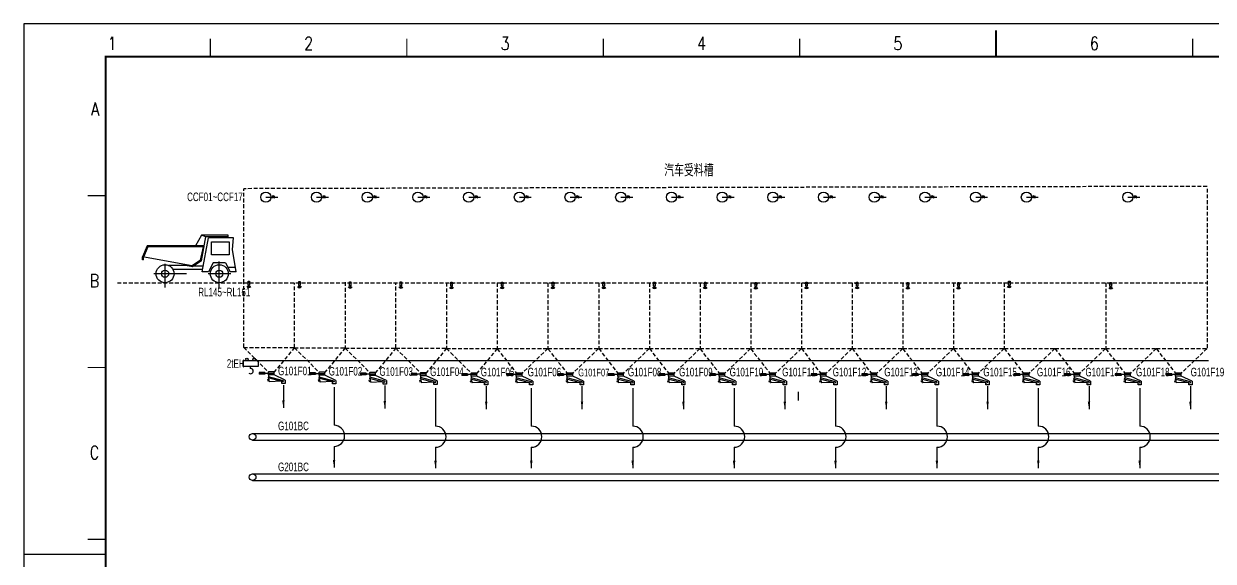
# Model space of a CAD drawing. Extents: x 5264479 to 5898079, y 1841784 to 2289784.
# Drawn here: x 5264479 to 5652008, y 2114662 to 2289784 of the extents above; entities that cross this region are included whole.
import ezdxf
from ezdxf.enums import TextEntityAlignment as Align

# ---------------------------------------------------------------- set-up
doc = ezdxf.new("R2010")
doc.units = 0
doc.header["$LTSCALE"] = 1250
doc.linetypes.add('D-H', pattern=[12.5, 10, -1, 0.5, -1])
doc.linetypes.add('DASHED', pattern=[0.75, 0.5, -0.25])
for name, color, linetype in [('CH-C', 3, 'CONTINUOUS'), ('CH-C2', 3, 'CONTINUOUS'), ('CH-SH', 1, 'CONTINUOUS'), ('D-H', 7, 'D-H'), ('TK', 7, 'CONTINUOUS'), ('X-SH', 4, 'CONTINUOUS')]:
    doc.layers.add(name, color=color, linetype=linetype)
doc.styles.add('JXH', font='hzasc.shx', dxfattribs={"width": 0.7, "bigfont": 'hztxt.shx'})
doc.styles.add('ROMANS', font='romans.shx', dxfattribs={"width": 0.8, "bigfont": 'hzfs.shx'})

# ---------------------------------------------------------------- blocks, each defined once
blk = doc.blocks.new('A$Ceb2ad592')
at = {"layer": 'CH-C'}
blk.add_lwpolyline([(7049, 2655), (5617, 2655), (5617, 3716), (7049, 3716)], close=True, dxfattribs=at)
at = {"layer": 'CH-C2'}
for p, q in [((4788, 4275), (4309, 3396)), ((6984, 4275), (4788, 4275)), ((5163, 4128), (4788, 4275)), ((4791, 2187), (5163, 4128)), ((4861, 1272), (5373, 4055)), ((6984, 4128), (5163, 4128)), ((7395, 4055), (5373, 4055)), ((6984, 4128), (6984, 4275)), ((7322, 3104), (7395, 4055)), ((366, 3396), (0, 2498)), ((420, 3323), (70, 2476)), ((5041, 3396), (366, 3396)), ((420, 3323), (366, 3396)), ((5041, 3323), (420, 3323)), ((4724, 2229), (4955, 3323)), ((7615, 1272), (7322, 3104)), ((4041, 1753), (0, 2498)), ((0, 2250), (0, 2498)), ((73, 2250), (0, 2250)), ((73, 2250), (73, 2481)), ((4724, 2229), (4041, 1753)), ((4791, 2187), (4056, 1674)), ((4791, 2187), (4724, 2229)), ((5739, 2004), (5373, 1272)), ((6764, 2004), (5739, 2004)), ((6764, 2004), (7130, 1272)), ((3503, 1800), (2103, 1800)), ((4892, 1455), (2483, 1455)), ((3503, 1800), (3518, 1872)), ((4056, 1674), (3503, 1800)), ((4056, 1674), (4041, 1753)), ((4940, 1748), (4161, 1748)), ((5373, 1272), (4861, 1272)), ((7564, 1638), (6947, 1638)), ((7615, 1272), (7130, 1272))]:
    blk.add_line(p, q, dxfattribs=at)
for centre, radius in [((1830, 1126), 732), ((1830, 1126), 293), ((6252, 1126), 732), ((6252, 1126), 293)]:
    blk.add_circle(centre, radius, dxfattribs=at)
at = {"layer": 'D-H'}
for p, q in [((6252, 0), (6252, 2132)), ((3592, 1126), (917, 1126)), ((1830, 0), (1830, 1932)), ((7192, 1126), (5345, 1126))]:
    blk.add_line(p, q, dxfattribs=at)
blk = doc.blocks.new('A$C3084b969')
at = {"layer": 'X-SH', "color": 1}
blk.add_line((574, 584), (574, 428), dxfattribs=at)
blk.add_lwpolyline([(0, 1062), (1208, 1062), (1208, 584), (0, 584)], close=True, dxfattribs=at)
for centre in [(301, 1163), (897, 1163)]:
    blk.add_circle(centre, 102, dxfattribs=at)
blk.add_arc((609, 215), 215, 229.44721, 99.35513, dxfattribs=at)
blk = doc.blocks.new('A$C94d807fd')
at = {"layer": 'X-SH', "color": 3, "linetype": 'Continuous', "ltscale": 14}
blk.add_lwpolyline([(88, 415), (291, 415), (291, 393), (88, 393)], close=True, dxfattribs=at)
for points in [[(128, 415), (128, 518), (247, 518), (247, 415)], [(247, 393), (247, 188), (128, 188), (128, 393)]]:
    blk.add_lwpolyline(points, dxfattribs=at)
for radius in [188, 148, 108, 67.8]:
    blk.add_arc((188, 188), radius, 210.38887, 329.61113, dxfattribs=at)
blk = doc.blocks.new('A$Cb43084f1')
at = {"layer": 'TK', "color": 2}
for p, q in [((0, 420), (0, 0)), ((594, 420), (0, 420))]:
    blk.add_line(p, q, dxfattribs=at)
at = {"layer": 'TK'}
blk.add_line((0, 258), (25, 258), dxfattribs=at)
for points, const_width in [([(297, 418), (297, 410)], 0.6), ([(57, 415.5), (57, 410)], 0.4), ([(117, 415.5), (117, 410)], 0.4), ([(177, 415.5), (177, 410)], 0.4), ([(237, 415.5), (237, 410)], 0.4), ([(357, 415.5), (357, 410)], 0.4), ([(25, 367.5), (19.5, 367.5)], 0.4), ([(25, 315), (19.5, 315)], 0.4), ([(25, 262.5), (19.5, 262.5)], 0.4)]:
    blk.add_lwpolyline(points, dxfattribs=dict(at, const_width=const_width))
at = {"layer": 'TK', "const_width": 0.6}
blk.add_lwpolyline([(25, 10), (584, 10), (584, 410), (25, 410)], close=True, dxfattribs=at)
at = {"layer": 'TK', "style": 'ROMANS', "width": 0.8}
for s, p in [('1', (27, 412)), ('2', (87, 412)), ('3', (147, 412)), ('4', (207, 412)), ('5', (267, 412)), ('6', (327, 412))]:
    blk.add_text(s, height=4, dxfattribs=at).set_placement(p, align=Align.CENTER)
for s, p in [('A', (23.02, 392)), ('B', (23.02, 339.5)), ('C', (23.02, 287))]:
    blk.add_text(s, height=4, dxfattribs=at).set_placement(p, align=Align.RIGHT)
blk = doc.blocks.new('A$C5a13f1af')
at = {"layer": 'X-SH', "color": 3, "linetype": 'Continuous', "ltscale": 14}
for p, q in [((1670, 1670), (5540, 1670)), ((3902, 1340), (3902, 2204)), ((3902, 2204), (4520, 1302)), ((4520, 1302), (4520, 2118))]:
    blk.add_line(p, q, dxfattribs=at)
blk.add_circle((1670, 1670), 1670, dxfattribs=at)

msp = doc.modelspace()

# ---------------------------------------------------------------- linework, layer by layer
at = {"layer": 'CH-C', "color": 3}
for p, q in [((5343002, 2176102), (5341116, 2176102)), ((5346061, 2175843), (5341116, 2175843)), ((5343002, 2175584), (5341116, 2175584)), ((5344180, 2174767), (5344056, 2174385)), ((5348965, 2173086), (5344056, 2174385)), ((5346061, 2176329), (5344180, 2176329)), ((5346061, 2176329), (5344180, 2176329)), ((5344180, 2175357), (5344180, 2174767)), ((5346061, 2175357), (5344180, 2175357)), ((5346061, 2175357), (5344180, 2175357)), ((5349088, 2173467), (5344180, 2174767)), ((5344180, 2174345), (5344476, 2173113)), ((5349586, 2173690), (5346061, 2175357)), ((5359521, 2176010), (5357635, 2176010)), ((5362580, 2175751), (5357635, 2175751)), ((5359521, 2175492), (5357635, 2175492)), ((5360699, 2174675), (5360575, 2174293)), ((5365483, 2172994), (5360575, 2174293)), ((5362580, 2176237), (5360699, 2176237)), ((5362580, 2176237), (5360699, 2176237)), ((5360699, 2175265), (5360699, 2174675)), ((5362580, 2175265), (5360699, 2175265)), ((5362580, 2175265), (5360699, 2175265)), ((5365607, 2173375), (5360699, 2174675)), ((5360699, 2174253), (5360995, 2173021)), ((5366105, 2173598), (5362580, 2175265)), ((5376040, 2175918), (5374154, 2175918)), ((5379099, 2175659), (5374154, 2175659)), ((5376040, 2175400), (5374154, 2175400)), ((5377218, 2174583), (5377094, 2174201)), ((5382002, 2172902), (5377094, 2174201)), ((5379099, 2176145), (5377218, 2176145)), ((5379099, 2176145), (5377218, 2176145)), ((5377218, 2175173), (5377218, 2174583)), ((5379099, 2175173), (5377218, 2175173)), ((5379099, 2175173), (5377218, 2175173)), ((5382126, 2173283), (5377218, 2174583)), ((5377218, 2174161), (5377514, 2172929)), ((5382623, 2173506), (5379099, 2175173)), ((5392559, 2175826), (5390673, 2175826)), ((5395618, 2175567), (5390673, 2175567)), ((5392559, 2175308), (5390673, 2175308)), ((5393737, 2174491), (5393613, 2174109)), ((5398521, 2172810), (5393613, 2174109)), ((5395618, 2176053), (5393737, 2176053)), ((5395618, 2176053), (5393737, 2176053)), ((5393737, 2175081), (5393737, 2174491)), ((5395618, 2175081), (5393737, 2175081)), ((5395618, 2175081), (5393737, 2175081)), ((5398645, 2173191), (5393737, 2174491)), ((5393737, 2174069), (5394033, 2172837)), ((5399142, 2173414), (5395618, 2175081)), ((5409078, 2175734), (5407192, 2175734)), ((5412137, 2175475), (5407192, 2175475)), ((5409078, 2175216), (5407192, 2175216)), ((5410256, 2174399), (5410132, 2174017)), ((5412137, 2175961), (5410256, 2175961)), ((5412137, 2175961), (5410256, 2175961)), ((5410256, 2174989), (5410256, 2174399)), ((5412137, 2174989), (5410256, 2174989)), ((5412137, 2174989), (5410256, 2174989)), ((5415164, 2173099), (5410256, 2174399)), ((5415661, 2173322), (5412137, 2174989)), ((5423767, 2175734), (5421882, 2175734)), ((5426826, 2175475), (5421882, 2175475)), ((5423767, 2175216), (5421882, 2175216)), ((5424945, 2174399), (5424822, 2174017)), ((5426826, 2175961), (5424945, 2175961)), ((5426826, 2175961), (5424945, 2175961)), ((5424945, 2174989), (5424945, 2174399)), ((5426826, 2174989), (5424945, 2174989)), ((5426826, 2174989), (5424945, 2174989)), ((5429854, 2173099), (5424945, 2174399)), ((5430351, 2173322), (5426826, 2174989)), ((5440286, 2175734), (5438401, 2175734)), ((5443345, 2175475), (5438401, 2175475)), ((5440286, 2175216), (5438401, 2175216)), ((5441464, 2174399), (5441340, 2174017)), ((5443345, 2175961), (5441464, 2175961)), ((5443345, 2175961), (5441464, 2175961)), ((5441464, 2174989), (5441464, 2174399)), ((5443345, 2174989), (5441464, 2174989)), ((5443345, 2174989), (5441464, 2174989)), ((5446373, 2173099), (5441464, 2174399)), ((5446870, 2173322), (5443345, 2174989)), ((5456805, 2175734), (5454920, 2175734)), ((5459864, 2175475), (5454920, 2175475)), ((5456805, 2175216), (5454920, 2175216)), ((5457983, 2174399), (5457859, 2174017)), ((5459864, 2175961), (5457983, 2175961)), ((5459864, 2175961), (5457983, 2175961)), ((5457983, 2174989), (5457983, 2174399)), ((5459864, 2174989), (5457983, 2174989)), ((5459864, 2174989), (5457983, 2174989)), ((5462891, 2173099), (5457983, 2174399)), ((5463389, 2173322), (5459864, 2174989)), ((5473324, 2175734), (5471438, 2175734)), ((5476383, 2175475), (5471438, 2175475)), ((5473324, 2175216), (5471438, 2175216)), ((5474502, 2174399), (5474378, 2174017)), ((5476383, 2175961), (5474502, 2175961)), ((5476383, 2175961), (5474502, 2175961)), ((5474502, 2174989), (5474502, 2174399)), ((5476383, 2174989), (5474502, 2174989)), ((5476383, 2174989), (5474502, 2174989)), ((5479410, 2173099), (5474502, 2174399)), ((5479908, 2173322), (5476383, 2174989)), ((5489843, 2175734), (5487957, 2175734)), ((5492902, 2175475), (5487957, 2175475)), ((5489843, 2175216), (5487957, 2175216)), ((5491021, 2174399), (5490897, 2174017)), ((5492902, 2175961), (5491021, 2175961)), ((5492902, 2175961), (5491021, 2175961)), ((5491021, 2174989), (5491021, 2174399)), ((5492902, 2174989), (5491021, 2174989)), ((5492902, 2174989), (5491021, 2174989)), ((5495929, 2173099), (5491021, 2174399)), ((5496427, 2173322), (5492902, 2174989)), ((5506362, 2175734), (5504476, 2175734)), ((5509421, 2175475), (5504476, 2175475)), ((5506362, 2175216), (5504476, 2175216)), ((5507540, 2174399), (5507416, 2174017)), ((5509421, 2175961), (5507540, 2175961)), ((5509421, 2175961), (5507540, 2175961)), ((5507540, 2174989), (5507540, 2174399)), ((5509421, 2174989), (5507540, 2174989)), ((5509421, 2174989), (5507540, 2174989)), ((5512448, 2173099), (5507540, 2174399)), ((5512946, 2173322), (5509421, 2174989)), ((5522881, 2175734), (5520995, 2175734)), ((5525940, 2175475), (5520995, 2175475)), ((5522881, 2175216), (5520995, 2175216)), ((5524059, 2174399), (5523935, 2174017)), ((5525940, 2175961), (5524059, 2175961)), ((5525940, 2175961), (5524059, 2175961)), ((5524059, 2174989), (5524059, 2174399)), ((5525940, 2174989), (5524059, 2174989)), ((5525940, 2174989), (5524059, 2174989)), ((5528967, 2173099), (5524059, 2174399)), ((5529465, 2173322), (5525940, 2174989)), ((5539400, 2175734), (5537514, 2175734)), ((5542459, 2175475), (5537514, 2175475)), ((5539400, 2175216), (5537514, 2175216)), ((5540578, 2174399), (5540454, 2174017)), ((5542459, 2175961), (5540578, 2175961)), ((5542459, 2175961), (5540578, 2175961)), ((5540578, 2174989), (5540578, 2174399)), ((5542459, 2174989), (5540578, 2174989)), ((5542459, 2174989), (5540578, 2174989)), ((5545486, 2173099), (5540578, 2174399)), ((5545984, 2173322), (5542459, 2174989)), ((5555919, 2175734), (5554033, 2175734)), ((5558978, 2175475), (5554033, 2175475)), ((5555919, 2175216), (5554033, 2175216)), ((5557097, 2174399), (5556973, 2174017)), ((5558978, 2175961), (5557097, 2175961)), ((5558978, 2175961), (5557097, 2175961)), ((5557097, 2174989), (5557097, 2174399)), ((5558978, 2174989), (5557097, 2174989)), ((5558978, 2174989), (5557097, 2174989)), ((5562005, 2173099), (5557097, 2174399)), ((5562503, 2173322), (5558978, 2174989)), ((5572438, 2175734), (5570552, 2175734)), ((5575497, 2175475), (5570552, 2175475)), ((5572438, 2175216), (5570552, 2175216)), ((5573616, 2174399), (5573492, 2174017)), ((5575497, 2175961), (5573616, 2175961)), ((5575497, 2175961), (5573616, 2175961)), ((5573616, 2174989), (5573616, 2174399)), ((5575497, 2174989), (5573616, 2174989)), ((5575497, 2174989), (5573616, 2174989)), ((5578524, 2173099), (5573616, 2174399)), ((5579021, 2173322), (5575497, 2174989)), ((5588957, 2175734), (5587071, 2175734)), ((5592016, 2175475), (5587071, 2175475)), ((5588957, 2175216), (5587071, 2175216)), ((5590135, 2174399), (5590011, 2174017)), ((5592016, 2175961), (5590135, 2175961)), ((5592016, 2175961), (5590135, 2175961)), ((5590135, 2174989), (5590135, 2174399)), ((5592016, 2174989), (5590135, 2174989)), ((5592016, 2174989), (5590135, 2174989)), ((5595043, 2173099), (5590135, 2174399)), ((5595540, 2173322), (5592016, 2174989)), ((5605476, 2175734), (5603590, 2175734)), ((5608535, 2175475), (5603590, 2175475)), ((5605476, 2175216), (5603590, 2175216)), ((5606654, 2174399), (5606530, 2174017)), ((5608535, 2175961), (5606654, 2175961)), ((5608535, 2175961), (5606654, 2175961)), ((5606654, 2174989), (5606654, 2174399)), ((5608535, 2174989), (5606654, 2174989)), ((5608535, 2174989), (5606654, 2174989)), ((5611562, 2173099), (5606654, 2174399)), ((5612059, 2173322), (5608535, 2174989)), ((5621995, 2175734), (5620109, 2175734)), ((5625054, 2175475), (5620109, 2175475)), ((5621995, 2175216), (5620109, 2175216)), ((5623173, 2174399), (5623049, 2174017)), ((5625054, 2175961), (5623173, 2175961)), ((5625054, 2175961), (5623173, 2175961)), ((5623173, 2174989), (5623173, 2174399)), ((5625054, 2174989), (5623173, 2174989)), ((5625054, 2174989), (5623173, 2174989)), ((5628081, 2173099), (5623173, 2174399)), ((5628578, 2173322), (5625054, 2174989)), ((5638514, 2175734), (5636628, 2175734)), ((5641573, 2175475), (5636628, 2175475)), ((5638514, 2175216), (5636628, 2175216)), ((5639692, 2174399), (5639568, 2174017)), ((5641573, 2175961), (5639692, 2175961)), ((5641573, 2175961), (5639692, 2175961)), ((5639692, 2174989), (5639692, 2174399)), ((5641573, 2174989), (5639692, 2174989)), ((5641573, 2174989), (5639692, 2174989)), ((5644600, 2173099), (5639692, 2174399)), ((5645097, 2173322), (5641573, 2174989)), ((5343890, 2173832), (5344281, 2173926)), ((5343890, 2173832), (5343984, 2173442)), ((5343984, 2173442), (5344374, 2173536)), ((5348341, 2173288), (5344476, 2173113)), ((5348512, 2172551), (5348512, 2173233)), ((5349586, 2172551), (5348512, 2172551)), ((5349088, 2173467), (5348965, 2173086)), ((5349586, 2173690), (5349586, 2172551)), ((5360409, 2173740), (5360800, 2173834)), ((5360409, 2173740), (5360503, 2173350)), ((5360503, 2173350), (5360893, 2173444)), ((5364860, 2173196), (5360995, 2173021)), ((5365031, 2172458), (5365031, 2173141)), ((5366105, 2172458), (5365031, 2172458)), ((5365607, 2173375), (5365483, 2172994)), ((5366105, 2173598), (5366105, 2172458)), ((5376928, 2173648), (5377318, 2173742)), ((5376928, 2173648), (5377022, 2173258)), ((5377022, 2173258), (5377412, 2173352)), ((5381379, 2173104), (5377514, 2172929)), ((5381550, 2172366), (5381550, 2173048)), ((5382623, 2172366), (5381550, 2172366)), ((5382126, 2173283), (5382002, 2172902)), ((5382623, 2173506), (5382623, 2172366)), ((5393447, 2173556), (5393837, 2173650)), ((5393447, 2173556), (5393541, 2173166)), ((5393541, 2173166), (5393931, 2173260)), ((5397898, 2173012), (5394033, 2172837)), ((5398069, 2172274), (5398069, 2172956)), ((5399142, 2172274), (5398069, 2172274)), ((5398645, 2173191), (5398521, 2172810)), ((5399142, 2173414), (5399142, 2172274)), ((5409966, 2173464), (5410356, 2173558)), ((5409966, 2173464), (5410060, 2173074)), ((5410060, 2173074), (5410450, 2173168)), ((5415040, 2172718), (5410132, 2174017)), ((5410256, 2173977), (5410552, 2172745)), ((5414417, 2172920), (5410552, 2172745)), ((5414588, 2172182), (5414588, 2172864)), ((5415661, 2172182), (5414588, 2172182)), ((5415164, 2173099), (5415040, 2172718)), ((5415661, 2173322), (5415661, 2172182)), ((5424656, 2173464), (5425046, 2173558)), ((5424656, 2173464), (5424750, 2173074)), ((5424750, 2173074), (5425140, 2173168)), ((5429730, 2172718), (5424822, 2174017)), ((5424945, 2173977), (5425242, 2172745)), ((5429106, 2172920), (5425242, 2172745)), ((5429277, 2172182), (5429277, 2172864)), ((5430351, 2172182), (5429277, 2172182)), ((5429854, 2173099), (5429730, 2172718)), ((5430351, 2173322), (5430351, 2172182)), ((5441175, 2173464), (5441565, 2173558)), ((5441175, 2173464), (5441269, 2173074)), ((5441269, 2173074), (5441659, 2173168)), ((5446249, 2172718), (5441340, 2174017)), ((5441464, 2173977), (5441761, 2172745)), ((5445625, 2172920), (5441761, 2172745)), ((5445796, 2172182), (5445796, 2172864)), ((5446870, 2172182), (5445796, 2172182)), ((5446373, 2173099), (5446249, 2172718)), ((5446870, 2173322), (5446870, 2172182)), ((5457694, 2173464), (5458084, 2173558)), ((5457694, 2173464), (5457788, 2173074)), ((5457788, 2173074), (5458178, 2173168)), ((5462768, 2172718), (5457859, 2174017)), ((5457983, 2173977), (5458280, 2172745)), ((5462144, 2172920), (5458280, 2172745)), ((5462315, 2172182), (5462315, 2172864)), ((5463389, 2172182), (5462315, 2172182)), ((5462891, 2173099), (5462768, 2172718)), ((5463389, 2173322), (5463389, 2172182)), ((5474213, 2173464), (5474603, 2173558)), ((5474213, 2173464), (5474306, 2173074)), ((5474306, 2173074), (5474697, 2173168)), ((5479287, 2172718), (5474378, 2174017)), ((5474502, 2173977), (5474798, 2172745)), ((5478663, 2172920), (5474798, 2172745)), ((5478834, 2172182), (5478834, 2172864)), ((5479908, 2172182), (5478834, 2172182)), ((5479410, 2173099), (5479287, 2172718)), ((5479908, 2173322), (5479908, 2172182)), ((5490732, 2173464), (5491122, 2173558)), ((5490732, 2173464), (5490825, 2173074)), ((5490825, 2173074), (5491216, 2173168)), ((5495806, 2172718), (5490897, 2174017)), ((5491021, 2173977), (5491317, 2172745)), ((5495182, 2172920), (5491317, 2172745)), ((5495353, 2172182), (5495353, 2172864)), ((5496427, 2172182), (5495353, 2172182)), ((5495929, 2173099), (5495806, 2172718)), ((5496427, 2173322), (5496427, 2172182)), ((5507251, 2173464), (5507641, 2173558)), ((5507251, 2173464), (5507344, 2173074)), ((5507344, 2173074), (5507735, 2173168)), ((5512325, 2172718), (5507416, 2174017)), ((5507540, 2173977), (5507836, 2172745)), ((5511701, 2172920), (5507836, 2172745)), ((5511872, 2172182), (5511872, 2172864)), ((5512946, 2172182), (5511872, 2172182)), ((5512448, 2173099), (5512325, 2172718)), ((5512946, 2173322), (5512946, 2172182)), ((5523769, 2173464), (5524160, 2173558)), ((5523769, 2173464), (5523863, 2173074)), ((5523863, 2173074), (5524254, 2173168)), ((5528844, 2172718), (5523935, 2174017)), ((5524059, 2173977), (5524355, 2172745)), ((5528220, 2172920), (5524355, 2172745)), ((5528391, 2172182), (5528391, 2172864)), ((5529465, 2172182), (5528391, 2172182)), ((5528967, 2173099), (5528844, 2172718)), ((5529465, 2173322), (5529465, 2172182)), ((5540288, 2173464), (5540679, 2173558)), ((5540288, 2173464), (5540382, 2173074)), ((5540382, 2173074), (5540772, 2173168)), ((5545363, 2172718), (5540454, 2174017)), ((5540578, 2173977), (5540874, 2172745)), ((5544739, 2172920), (5540874, 2172745)), ((5544910, 2172182), (5544910, 2172864)), ((5545984, 2172182), (5544910, 2172182)), ((5545486, 2173099), (5545363, 2172718)), ((5545984, 2173322), (5545984, 2172182)), ((5556807, 2173464), (5557198, 2173558)), ((5556807, 2173464), (5556901, 2173074)), ((5556901, 2173074), (5557291, 2173168)), ((5561881, 2172718), (5556973, 2174017)), ((5557097, 2173977), (5557393, 2172745)), ((5561258, 2172920), (5557393, 2172745)), ((5561429, 2172182), (5561429, 2172864)), ((5562503, 2172182), (5561429, 2172182)), ((5562005, 2173099), (5561881, 2172718)), ((5562503, 2173322), (5562503, 2172182)), ((5573326, 2173464), (5573716, 2173558)), ((5573326, 2173464), (5573420, 2173074)), ((5573420, 2173074), (5573810, 2173168)), ((5578400, 2172718), (5573492, 2174017)), ((5573616, 2173977), (5573912, 2172745)), ((5577777, 2172920), (5573912, 2172745)), ((5577948, 2172182), (5577948, 2172864)), ((5579021, 2172182), (5577948, 2172182)), ((5578524, 2173099), (5578400, 2172718)), ((5579021, 2173322), (5579021, 2172182)), ((5589845, 2173464), (5590235, 2173558)), ((5589845, 2173464), (5589939, 2173074)), ((5589939, 2173074), (5590329, 2173168)), ((5594919, 2172718), (5590011, 2174017)), ((5590135, 2173977), (5590431, 2172745)), ((5594296, 2172920), (5590431, 2172745)), ((5594467, 2172182), (5594467, 2172864)), ((5595540, 2172182), (5594467, 2172182)), ((5595043, 2173099), (5594919, 2172718)), ((5595540, 2173322), (5595540, 2172182)), ((5606364, 2173464), (5606754, 2173558)), ((5606364, 2173464), (5606458, 2173074)), ((5606458, 2173074), (5606848, 2173168)), ((5611438, 2172718), (5606530, 2174017)), ((5606654, 2173977), (5606950, 2172745)), ((5610815, 2172920), (5606950, 2172745)), ((5610986, 2172182), (5610986, 2172864)), ((5612059, 2172182), (5610986, 2172182)), ((5611562, 2173099), (5611438, 2172718)), ((5612059, 2173322), (5612059, 2172182)), ((5622883, 2173464), (5623273, 2173558)), ((5622883, 2173464), (5622977, 2173074)), ((5622977, 2173074), (5623367, 2173168)), ((5627957, 2172718), (5623049, 2174017)), ((5623173, 2173977), (5623469, 2172745)), ((5627334, 2172920), (5623469, 2172745)), ((5627505, 2172182), (5627505, 2172864)), ((5628578, 2172182), (5627505, 2172182)), ((5628081, 2173099), (5627957, 2172718)), ((5628578, 2173322), (5628578, 2172182)), ((5639402, 2173464), (5639792, 2173558)), ((5639402, 2173464), (5639496, 2173074)), ((5639496, 2173074), (5639886, 2173168)), ((5644476, 2172718), (5639568, 2174017)), ((5639692, 2173977), (5639988, 2172745)), ((5643853, 2172920), (5639988, 2172745)), ((5644023, 2172182), (5644023, 2172864)), ((5645097, 2172182), (5644023, 2172182)), ((5644600, 2173099), (5644476, 2172718)), ((5645097, 2173322), (5645097, 2172182))]:
    msp.add_line(p, q, dxfattribs=at)
at = {"layer": 'CH-C'}
for p, q in [((5341116, 2176102), (5341116, 2175584)), ((5343002, 2176102), (5343002, 2175584)), ((5344180, 2175357), (5344180, 2176329)), ((5346061, 2175357), (5346061, 2176329)), ((5357635, 2176010), (5357635, 2175492)), ((5359521, 2176010), (5359521, 2175492)), ((5360699, 2175265), (5360699, 2176237)), ((5362580, 2175265), (5362580, 2176237)), ((5374154, 2175918), (5374154, 2175400)), ((5376040, 2175918), (5376040, 2175400)), ((5377218, 2175173), (5377218, 2176145)), ((5379099, 2175173), (5379099, 2176145)), ((5390673, 2175826), (5390673, 2175308)), ((5392559, 2175826), (5392559, 2175308)), ((5393737, 2175081), (5393737, 2176053)), ((5395618, 2175081), (5395618, 2176053)), ((5407192, 2175734), (5407192, 2175216)), ((5409078, 2175734), (5409078, 2175216)), ((5410256, 2174989), (5410256, 2175961)), ((5412137, 2174989), (5412137, 2175961)), ((5421882, 2175734), (5421882, 2175216)), ((5423767, 2175734), (5423767, 2175216)), ((5424945, 2174989), (5424945, 2175961)), ((5426826, 2174989), (5426826, 2175961)), ((5438401, 2175734), (5438401, 2175216)), ((5440286, 2175734), (5440286, 2175216)), ((5441464, 2174989), (5441464, 2175961)), ((5443345, 2174989), (5443345, 2175961)), ((5454920, 2175734), (5454920, 2175216)), ((5456805, 2175734), (5456805, 2175216)), ((5457983, 2174989), (5457983, 2175961)), ((5459864, 2174989), (5459864, 2175961)), ((5471438, 2175734), (5471438, 2175216)), ((5473324, 2175734), (5473324, 2175216)), ((5474502, 2174989), (5474502, 2175961)), ((5476383, 2174989), (5476383, 2175961)), ((5487957, 2175734), (5487957, 2175216)), ((5489843, 2175734), (5489843, 2175216)), ((5491021, 2174989), (5491021, 2175961)), ((5492902, 2174989), (5492902, 2175961)), ((5504476, 2175734), (5504476, 2175216)), ((5506362, 2175734), (5506362, 2175216)), ((5507540, 2174989), (5507540, 2175961)), ((5509421, 2174989), (5509421, 2175961)), ((5520995, 2175734), (5520995, 2175216)), ((5522881, 2175734), (5522881, 2175216)), ((5524059, 2174989), (5524059, 2175961)), ((5525940, 2174989), (5525940, 2175961)), ((5537514, 2175734), (5537514, 2175216)), ((5539400, 2175734), (5539400, 2175216)), ((5540578, 2174989), (5540578, 2175961)), ((5542459, 2174989), (5542459, 2175961)), ((5554033, 2175734), (5554033, 2175216)), ((5555919, 2175734), (5555919, 2175216)), ((5557097, 2174989), (5557097, 2175961)), ((5558978, 2174989), (5558978, 2175961)), ((5570552, 2175734), (5570552, 2175216)), ((5572438, 2175734), (5572438, 2175216)), ((5573616, 2174989), (5573616, 2175961)), ((5575497, 2174989), (5575497, 2175961)), ((5587071, 2175734), (5587071, 2175216)), ((5588957, 2175734), (5588957, 2175216)), ((5590135, 2174989), (5590135, 2175961)), ((5592016, 2174989), (5592016, 2175961)), ((5603590, 2175734), (5603590, 2175216)), ((5605476, 2175734), (5605476, 2175216)), ((5606654, 2174989), (5606654, 2175961)), ((5608535, 2174989), (5608535, 2175961)), ((5620109, 2175734), (5620109, 2175216)), ((5621995, 2175734), (5621995, 2175216)), ((5623173, 2174989), (5623173, 2175961)), ((5625054, 2174989), (5625054, 2175961)), ((5636628, 2175734), (5636628, 2175216)), ((5638514, 2175734), (5638514, 2175216)), ((5639692, 2174989), (5639692, 2175961)), ((5641573, 2174989), (5641573, 2175961)), ((5349066, 2172070), (5349066, 2164616)), ((5365568, 2171374), (5365568, 2158946)), ((5382104, 2171885), (5382104, 2164432)), ((5398623, 2171098), (5398623, 2158670)), ((5415142, 2171701), (5415142, 2164248)), ((5429832, 2171098), (5429832, 2158670)), ((5446351, 2171701), (5446351, 2164248)), ((5462870, 2171098), (5462870, 2158670)), ((5479388, 2171701), (5479388, 2164248)), ((5495907, 2171098), (5495907, 2158670)), ((5512426, 2171701), (5512426, 2164248)), ((5528945, 2171098), (5528945, 2158670)), ((5545464, 2171701), (5545464, 2164248)), ((5561983, 2171098), (5561983, 2158670)), ((5578502, 2171701), (5578502, 2164248)), ((5595021, 2171098), (5595021, 2158670)), ((5611540, 2171701), (5611540, 2164248)), ((5628059, 2171098), (5628059, 2158670)), ((5644578, 2171701), (5644578, 2164248)), ((5339039, 2156248), (5681213, 2156248)), ((5339039, 2154088), (5681213, 2154088)), ((5365568, 2152058), (5365568, 2145231)), ((5398623, 2151782), (5398623, 2144955)), ((5429832, 2151782), (5429832, 2144955)), ((5462870, 2151782), (5462870, 2144955)), ((5495907, 2151782), (5495907, 2144955)), ((5528945, 2151782), (5528945, 2144955)), ((5561983, 2151782), (5561983, 2144955)), ((5595021, 2151782), (5595021, 2144955)), ((5628059, 2151782), (5628059, 2144955)), ((5339039, 2143165), (5667590, 2143165)), ((5339039, 2141005), (5667590, 2141005))]:
    msp.add_line(p, q, dxfattribs=at)
for centre in [(5339039, 2155168), (5339039, 2142085)]:
    msp.add_circle(centre, 1080, dxfattribs=at)
at = {"layer": 'CH-C2'}
msp.add_line((5516887, 2167068), (5516887, 2169812), dxfattribs=at)
at = {"layer": 'X-SH', "color": 31, "linetype": 'DASHED', "ltscale": 2}
for p, q in [((5650010, 2236806), (5336150, 2236052)), ((5336150, 2205341), (5336150, 2236052)), ((5650010, 2236052), (5650010, 2183942)), ((5294976, 2205341), (5650010, 2205341)), ((5336150, 2184310), (5336150, 2205341)), ((5352669, 2184218), (5352669, 2205341)), ((5369188, 2205617), (5369188, 2184218)), ((5369188, 2205617), (5369188, 2184218)), ((5385706, 2184126), (5385706, 2205341)), ((5402225, 2205433), (5402225, 2184034)), ((5402225, 2205433), (5402225, 2184034)), ((5418744, 2205341), (5418744, 2183942)), ((5418744, 2205341), (5418744, 2183942)), ((5435263, 2205341), (5435263, 2183942)), ((5435263, 2205341), (5435263, 2183942)), ((5451782, 2205341), (5451782, 2183942)), ((5468301, 2205341), (5468301, 2183942)), ((5468301, 2205341), (5468301, 2183942)), ((5484820, 2205341), (5484820, 2183942)), ((5484820, 2205341), (5484820, 2183942)), ((5501339, 2205341), (5501339, 2183942)), ((5501339, 2205341), (5501339, 2183942)), ((5517858, 2205341), (5517858, 2183942)), ((5534377, 2205341), (5534377, 2183942)), ((5534377, 2205341), (5534377, 2183942)), ((5550896, 2205341), (5550896, 2183942)), ((5550896, 2205341), (5550896, 2183942)), ((5567415, 2205341), (5567415, 2183942)), ((5567415, 2205341), (5567415, 2183942)), ((5583934, 2205341), (5583934, 2183942)), ((5616972, 2205341), (5616972, 2183942)), ((5616972, 2205341), (5616972, 2183942)), ((5336150, 2184310), (5352669, 2184310)), ((5336150, 2184310), (5344180, 2176329)), ((5352669, 2184310), (5346061, 2176329)), ((5352669, 2184218), (5369188, 2184218)), ((5352669, 2184218), (5360699, 2176237)), ((5369188, 2184218), (5362580, 2176237)), ((5369188, 2184126), (5385706, 2184126)), ((5369188, 2184126), (5377218, 2176145)), ((5385706, 2184126), (5379099, 2176145)), ((5385706, 2184034), (5402225, 2184034)), ((5385706, 2184034), (5393737, 2176053)), ((5402225, 2184034), (5395618, 2176053)), ((5402225, 2183942), (5418744, 2183942)), ((5402225, 2183942), (5410256, 2175961)), ((5418744, 2183942), (5412137, 2175961)), ((5418744, 2183942), (5435263, 2183942)), ((5418744, 2183850), (5424945, 2175961)), ((5435263, 2183942), (5426826, 2175961)), ((5435263, 2183942), (5451782, 2183942)), ((5435263, 2183850), (5441464, 2175961)), ((5451782, 2183942), (5443345, 2175961)), ((5451782, 2183942), (5468301, 2183942)), ((5451782, 2183942), (5457983, 2175961)), ((5468301, 2183942), (5459864, 2175961)), ((5468301, 2183942), (5484820, 2183942)), ((5468301, 2183942), (5474502, 2175961)), ((5484820, 2183942), (5476383, 2175961)), ((5484820, 2183942), (5501339, 2183942)), ((5484820, 2183850), (5491021, 2175961)), ((5501339, 2183942), (5492902, 2175961)), ((5501339, 2183942), (5517858, 2183942)), ((5501339, 2183850), (5507540, 2175961)), ((5517858, 2183942), (5509421, 2175961)), ((5517858, 2183942), (5534377, 2183942)), ((5517858, 2183942), (5524059, 2175961)), ((5534377, 2183942), (5525940, 2175961)), ((5534377, 2183942), (5550896, 2183942)), ((5534377, 2183942), (5540578, 2175961)), ((5550896, 2183942), (5542459, 2175961)), ((5550896, 2183942), (5567415, 2183942)), ((5550896, 2183850), (5557097, 2175961)), ((5567415, 2183942), (5558978, 2175961)), ((5567415, 2183942), (5583934, 2183942)), ((5567415, 2183850), (5573616, 2175961)), ((5583934, 2183942), (5575497, 2175961)), ((5583934, 2183942), (5600453, 2183942)), ((5583934, 2183942), (5590135, 2175961)), ((5600453, 2183942), (5592016, 2175961)), ((5600453, 2183942), (5616972, 2183942)), ((5600453, 2183942), (5606654, 2175961)), ((5616972, 2183942), (5608535, 2175961)), ((5616972, 2183942), (5633491, 2183942)), ((5616972, 2183850), (5623173, 2175961)), ((5633491, 2183942), (5625054, 2175961)), ((5633491, 2183942), (5650010, 2183942)), ((5633491, 2183850), (5639692, 2175961)), ((5650010, 2183942), (5641573, 2175961))]:
    msp.add_line(p, q, dxfattribs=at)
at = {"layer": 'X-SH', "color": 3, "linetype": 'Continuous', "ltscale": 14}
msp.add_line((5336022, 2180038), (5650482, 2180038), dxfattribs=at)
for centre in [(5365568, 2155502), (5398623, 2155226), (5429832, 2155226), (5462870, 2155226), (5495907, 2155226), (5528945, 2155226), (5561983, 2155226), (5595021, 2155226), (5628059, 2155226)]:
    msp.add_arc(centre, 3444, 270, 90, dxfattribs=at)
at = {"layer": 'X-SH', "color": 3}
for points in [[(5348658, 2167066), (5349475, 2167066), (5349066, 2164616)], [(5381696, 2166882), (5382512, 2166882), (5382104, 2164432)], [(5414734, 2166698), (5415550, 2166698), (5415142, 2164248)], [(5445942, 2166698), (5446759, 2166698), (5446351, 2164248)], [(5478980, 2166698), (5479797, 2166698), (5479388, 2164248)], [(5512018, 2166698), (5512835, 2166698), (5512426, 2164248)], [(5545056, 2166698), (5545873, 2166698), (5545464, 2164248)], [(5578094, 2166698), (5578910, 2166698), (5578502, 2164248)], [(5611132, 2166698), (5611948, 2166698), (5611540, 2164248)], [(5644170, 2166698), (5644986, 2166698), (5644578, 2164248)], [(5365159, 2147681), (5365976, 2147681), (5365568, 2145231)], [(5398215, 2147405), (5399031, 2147405), (5398623, 2144955)], [(5429423, 2147405), (5430240, 2147405), (5429832, 2144955)], [(5462461, 2147405), (5463278, 2147405), (5462870, 2144955)], [(5495499, 2147405), (5496316, 2147405), (5495907, 2144955)], [(5528537, 2147405), (5529354, 2147405), (5528945, 2144955)], [(5561575, 2147405), (5562391, 2147405), (5561983, 2144955)], [(5594613, 2147405), (5595429, 2147405), (5595021, 2144955)], [(5627651, 2147405), (5628467, 2147405), (5628059, 2144955)]]:
    msp.add_solid(points, dxfattribs=at)

# ---------------------------------------------------------------- block references
at = {"layer": 'CH-SH', "color": 7, "lineweight": 50, "ltscale": 0.5, "xscale": 4, "yscale": 4, "zscale": 4}
msp.add_blockref('A$C3084b969', (5335967, 2175768), dxfattribs=at)
at = {"layer": 'X-SH', "color": 1, "xscale": 1066.666666666667, "yscale": 1066.666666666667, "zscale": 1066.666666666667}
msp.add_blockref('A$Cb43084f1', (5264479, 1841784), dxfattribs=at)
at = {"layer": 'X-SH', "color": 3, "linetype": 'Continuous', "ltscale": 14}
for p in [(5341687, 2231618), (5358206, 2231618), (5374725, 2231618), (5391244, 2231618), (5407763, 2231618), (5424282, 2231618), (5440801, 2231618), (5457320, 2231618), (5473839, 2231618), (5490358, 2231618), (5506877, 2231618), (5523396, 2231618), (5539915, 2231618), (5556434, 2231618), (5572953, 2231618), (5589472, 2231618), (5622509, 2231618)]:
    msp.add_blockref('A$C5a13f1af', p, dxfattribs=at)
at = {"layer": 'X-SH', "color": 31, "linetype": 'DASHED', "ltscale": 2, "xscale": 4, "yscale": 4, "zscale": 4}
msp.add_blockref('A$Ceb2ad592', (5303177, 2203848), dxfattribs=at)
at = {"layer": 'X-SH', "color": 3, "linetype": 'Continuous', "ltscale": 14, "xscale": 4, "yscale": 4, "zscale": 4}
for p in [(5337029, 2203851), (5353548, 2203759), (5370067, 2203667), (5386586, 2203667), (5403105, 2203483), (5419624, 2203483), (5436143, 2203483), (5452662, 2203483), (5469181, 2203483), (5485700, 2203483), (5502219, 2203391), (5518738, 2203483), (5535257, 2203483), (5551776, 2203391), (5568295, 2203391), (5584814, 2203851), (5617852, 2203391)]:
    msp.add_blockref('A$C94d807fd', p, dxfattribs=at)

# ---------------------------------------------------------------- texts
at = {"layer": 'CH-C', "style": 'JXH', "width": 0.7}
msp.add_text('G101F07', height=2509.2, dxfattribs=at).set_placement((5445130, 2174894))
at = {"layer": 'CH-SH', "color": 7, "ltscale": 0.5, "style": 'JXH', "width": 0.7}
for s, height, p in [('汽车受料槽', 4000, (5473133, 2240031)), ('CCF01~CCF17', 2800, (5317690, 2231995)), ('RL145~RL161', 2800, (5321321, 2200947)), ('2tEH', 2800, (5330620, 2177677)), ('G101F01', 2800, (5347316, 2175262)), ('G101F02', 2800, (5363835, 2175170)), ('G101F03', 2800, (5380354, 2175078)), ('G101F04', 2800, (5396873, 2174986)), ('G101F05', 2800, (5413392, 2174894)), ('G101F06', 2800, (5428652, 2174894)), ('G101F08', 2800, (5461297, 2174894)), ('G101F09', 2800, (5477982, 2174894)), ('G101F10', 2800, (5494460, 2174894)), ('G101F11', 2800, (5511583, 2174894)), ('G101F12', 2800, (5528048, 2174894)), ('G101F13', 2800, (5544843, 2174894)), ('G101F14', 2800, (5561638, 2174894)), ('G101F15', 2800, (5577116, 2174894)), ('G101F16', 2800, (5594570, 2174894)), ('G101F17', 2800, (5610377, 2174894)), ('G101F18', 2800, (5626842, 2174894)), ('G101F19', 2800, (5644679, 2174894)), ('G101BC', 2800, (5347316, 2157350)), ('G201BC', 2800, (5347316, 2144003))]:
    msp.add_text(s, height=height, dxfattribs=at).set_placement(p)

doc.saveas('drawing.dxf')
